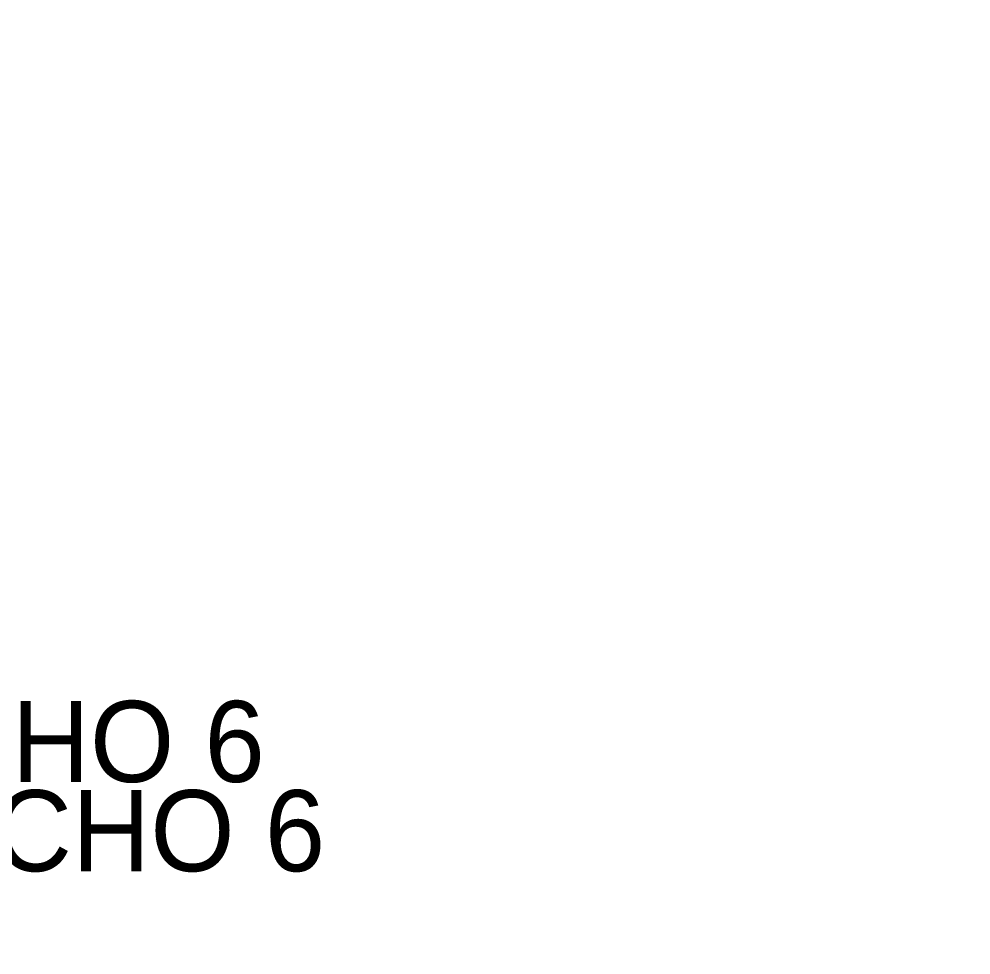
# Model space of a CAD drawing. Extents: x 4965 to 5080, y 10647 to 10739.
# Drawn here: x 4988.34 to 5000.07, y 10692.74 to 10704.28 of the extents above; entities that cross this region are included whole.
import ezdxf

# ---------------------------------------------------------------- set-up
doc = ezdxf.new("R2010")
doc.units = 0
doc.layers.add('04_ACCESOS_NIVELES', color=4, linetype='Continuous')
doc.layers.add('21_ROTULOS', color=7, linetype='Continuous')

msp = doc.modelspace()

# ---------------------------------------------------------------- texts
at = {"layer": '21_ROTULOS', "color": 5}
for s, p in [('REF_P11 / ANCHO 6', (4978.511, 10694.872, 2125.994)), ('REF_P01 / ANCHO 6', (4979.255, 10693.772, 2100.997))]:
    msp.add_text(s, height=1, dxfattribs=at).set_placement(p)

# ---------------------------------------------------------------- meshes
at = {"layer": '04_ACCESOS_NIVELES', "color": 4}
mesh = msp.add_polyface(dxfattribs=at)
corners = [(5007.507, 10719.01, 2110.227), (5007.861, 10718.578, 2110.183), (5008.021, 10718.71, 2110.442), (5007.668, 10719.141, 2110.486), (5007.407, 10718.929, 2109.946), (5007.762, 10718.496, 2109.902), (5007.374, 10718.902, 2109.653), (5007.729, 10718.469, 2109.609), (5007.374, 10718.902, 2106.653), (5007.729, 10718.469, 2106.609), (5007.317, 10719.576, 2110.528), (5007.885, 10719.318, 2110.714), (5007.155, 10719.446, 2110.269), (5007.055, 10719.366, 2109.987), (5007.021, 10719.339, 2109.694), (5007.021, 10719.339, 2106.694), (4976.326, 10688.265, 2109.961), (4976.326, 10688.265, 2106.961), (4975.871, 10688.783, 2109.961), (4976.317, 10687.305, 2111.022), (4976.519, 10687.498, 2110.794), (4975.836, 10687.824, 2111.022), (4976.67, 10687.642, 2110.535), (4976.199, 10688.15, 2110.535), (4976.044, 10688.011, 2110.794), (4976.763, 10687.73, 2110.254), (4976.294, 10688.236, 2110.254), (4976.794, 10687.76, 2109.961), (4976.794, 10687.76, 2106.961), (4976.811, 10686.8, 2111.022), (4976.07, 10687.07, 2111.208), (4977.008, 10686.998, 2110.794), (4977.155, 10687.146, 2110.535), (4977.245, 10687.236, 2110.254), (4977.276, 10687.267, 2109.961), (4977.276, 10687.267, 2106.961), (4977.741, 10686.756, 2110.254), (4977.77, 10686.788, 2109.961), (4977.77, 10686.788, 2106.961)]
mesh.append_faces([[corners[k] for k in face] for face in [(0, 1, 2), (3, 0, 2), (4, 5, 1), (0, 4, 1), (6, 7, 5), (4, 6, 5), (8, 9, 7), (6, 8, 7), (10, 3, 11), (12, 0, 3), (10, 12, 3), (13, 4, 0), (12, 13, 0), (14, 6, 4), (13, 14, 4), (15, 8, 6), (14, 15, 6), (16, 17, 18), (19, 20, 21), (22, 23, 24), (20, 22, 24), (25, 26, 23), (22, 25, 23), (27, 16, 26), (25, 27, 26), (28, 17, 16), (27, 28, 16), (29, 19, 30), (31, 20, 19), (29, 31, 19), (32, 22, 20), (31, 32, 20), (33, 25, 22), (32, 33, 22), (34, 27, 25), (33, 34, 25), (35, 28, 27), (34, 35, 27), (36, 33, 32), (37, 34, 33), (38, 35, 34)]])

doc.saveas('drawing.dxf')
